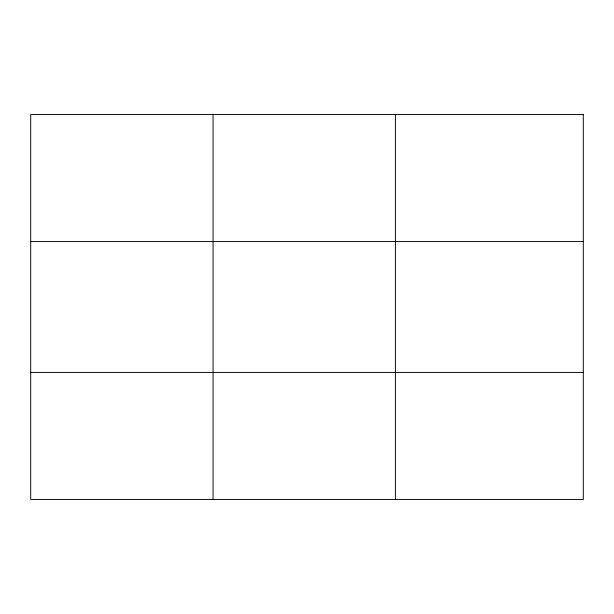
<?xml version="1.0" encoding="UTF-8"?>
<svg xmlns="http://www.w3.org/2000/svg" width="614" height="614" viewBox="0 0 614 614"><rect width="100%" height="100%" fill="white"/><g stroke="black" fill="none" stroke-linecap="round" stroke-linejoin="round"><path stroke-width="0.92" d="M213.058 114.549L213.058 499.451M395.416 114.549L395.416 499.451M30.7 241.571L583.3 241.571M30.7 372.429L583.3 372.429M583.3 114.549L583.3 499.451L30.7 499.451L30.7 114.549L583.3 114.549"/></g></svg>
